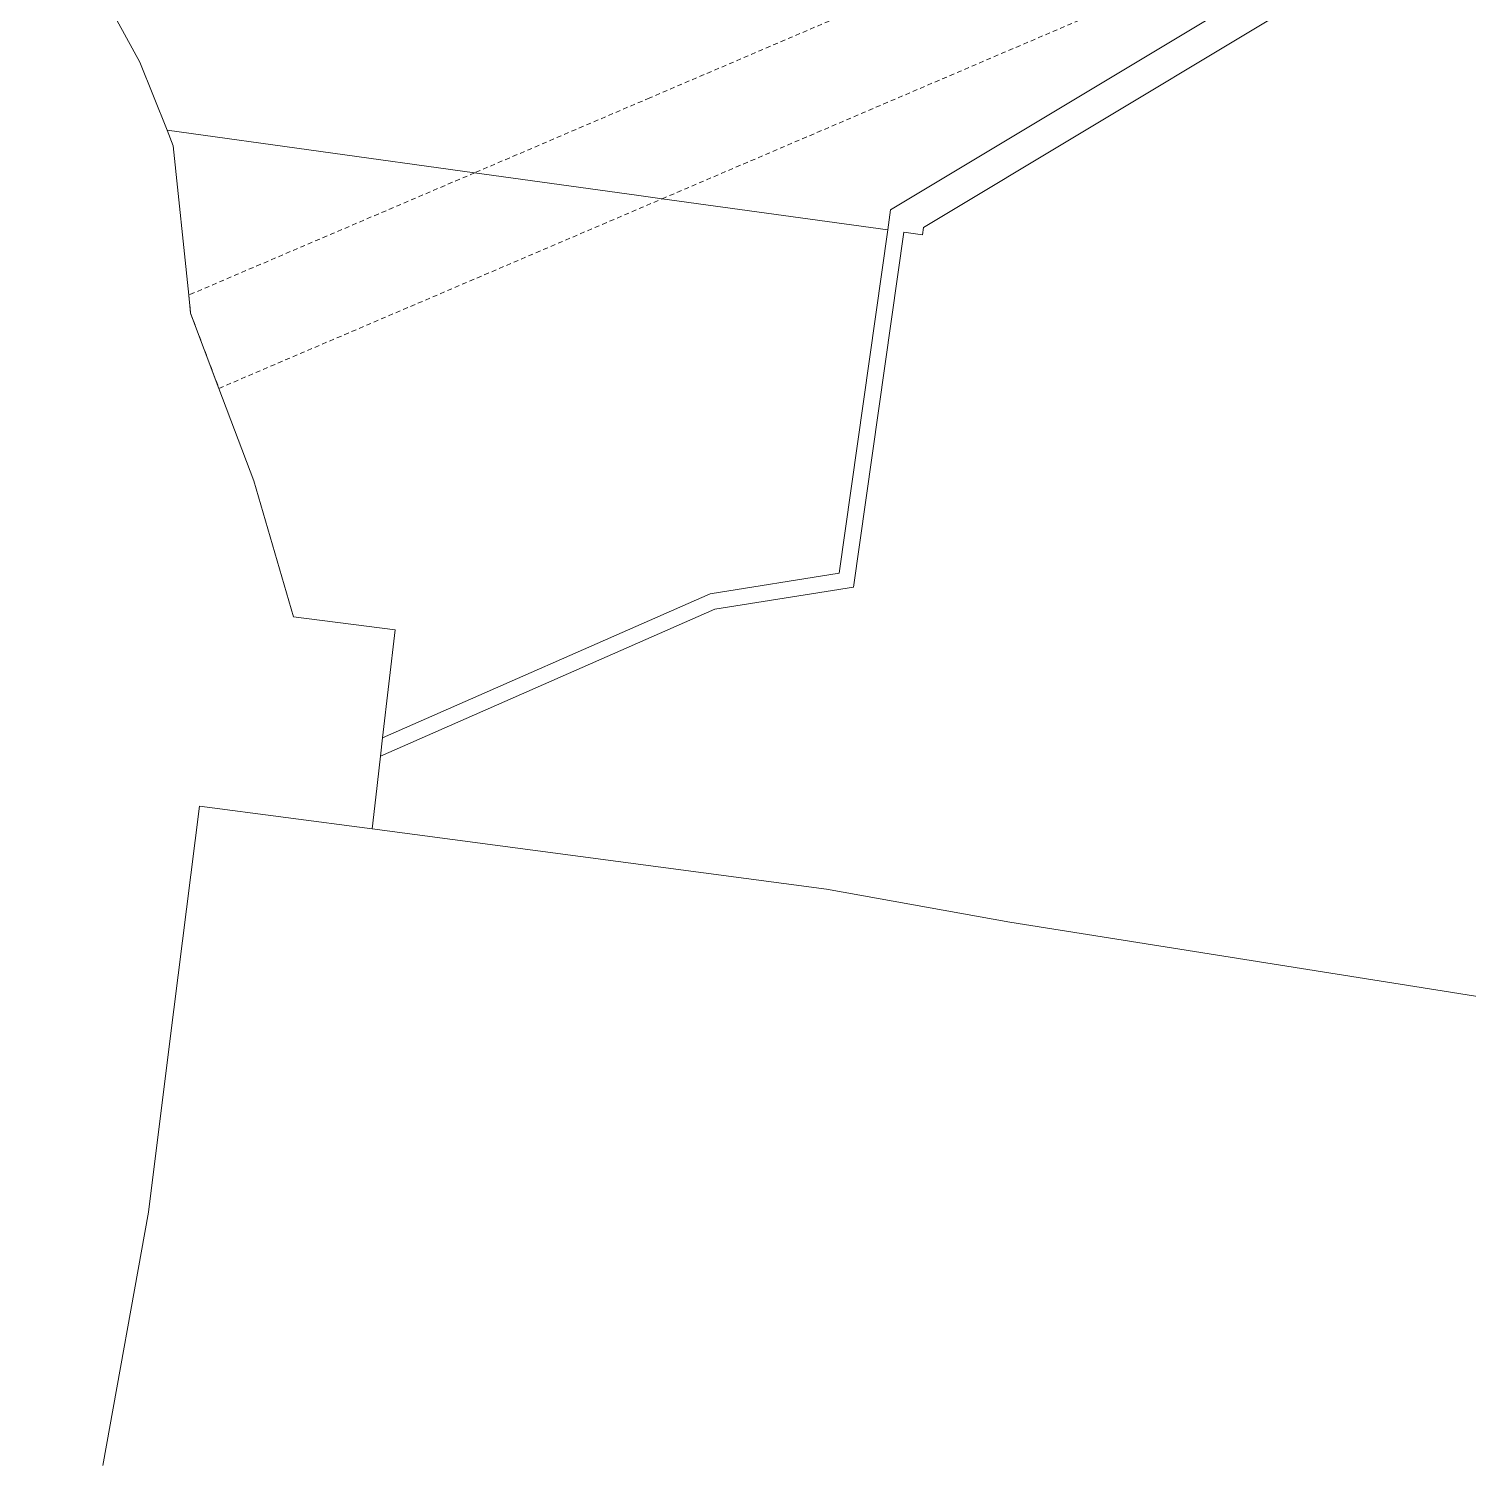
# Model space of a CAD drawing. Header units: metres. Extents: x 257881 to 262822, y 6187520 to 6191911.
# Drawn here: x 257949 to 258847, y 6188930 to 6189822 of the extents above; entities that cross this region are included whole.
import ezdxf

# ---------------------------------------------------------------- set-up
doc = ezdxf.new("R2010")
doc.units = ezdxf.units.M
doc.linetypes.add('Dash', pattern=[5, 3, -2])
for name, color, linetype, lineweight in [('Cadastre Easements_SP_EXT', 8, 'Continuous', 5), ('Cadastre Land Parcels_SP_EXT', 8, 'Continuous', 5), ('Cadastre Roads_SP_EXT', 8, 'Continuous', 5)]:
    doc.layers.add(name, color=color, linetype=linetype, lineweight=lineweight)

msp = doc.modelspace()

# ---------------------------------------------------------------- linework, layer by layer
at = {"layer": 'Cadastre Easements_SP_EXT', "linetype": 'Dash'}
msp.add_lwpolyline([(258344.5, 6189716.3), (258818.11, 6189919.11), (258829.85, 6189924.14), (258819.87, 6189986.15), (258816.41, 6189984.67), (258336.7, 6189779.26), (258227.42, 6189732.46), (258049.26, 6189656.24), (258050.38, 6189644.84), (258068.07, 6189598.01), (258344.5, 6189716.3)], close=True, dxfattribs=at)
at = {"layer": 'Cadastre Land Parcels_SP_EXT', "linetype": 'Continuous'}
for points in [[(257949.45, 6189928.16), (258018.62, 6189801.52), (258035.73, 6189759.01), (258227.42, 6189732.46), (258328.43, 6189718.55), (258344.5, 6189716.3), (258485.12, 6189696.86), (258486.91, 6189709.45), (258818.38, 6189908.72)], [(259746.1, 6189831.71), (259431.3, 6189867.43), (259410.95, 6189869.74), (259099.73, 6189905.04), (258955.6, 6189921.18), (258891.54, 6189929.29), (258860.01, 6189910.38), (258841.44, 6189899.24), (258818.97, 6189885.72), (258507.53, 6189698.33), (258506.91, 6189693.87), (258495.09, 6189695.56), (258463.76, 6189473.97), (258377.27, 6189460.18), (258168.79, 6189368.41), (258165.86, 6189343.02), (258163.53, 6189323.09), (258446.94, 6189285.6), (258561.27, 6189264.93), (258836.19, 6189221.15), (258927, 6189206.69), (259499.09, 6189125.81), (259546.18, 6189119.14)], [(259590.72, 6188662.86), (259632.92, 6189005.83), (259632.92, 6189005.83), (259642.74, 6189085), (259645.17, 6189104.94), (259645.17, 6189105.05), (259546.18, 6189119.14), (259499.09, 6189125.81), (258927, 6189206.69), (258836.19, 6189221.15), (258561.27, 6189264.93), (258446.94, 6189285.6), (258163.53, 6189323.09), (258055.89, 6189337.28), (258037.28, 6189188.93), (258024.11, 6189083.92), (257995.53, 6188925.9)]]:
    msp.add_lwpolyline(points, dxfattribs=at)
msp.add_lwpolyline([(258374.44, 6189469.87), (258454.88, 6189482.73), (258485.12, 6189696.86), (258344.5, 6189716.3), (258328.43, 6189718.55), (258227.42, 6189732.46), (258035.73, 6189759.01), (258039.57, 6189749.34), (258049.26, 6189656.24), (258050.38, 6189644.84), (258068.07, 6189598.01), (258089.81, 6189540.3), (258114.64, 6189455.47), (258177.97, 6189447.24), (258170.15, 6189379.99), (258374.44, 6189469.87)], close=True, dxfattribs=at)
at = {"layer": 'Cadastre Roads_SP_EXT', "linetype": 'Continuous'}
msp.add_lwpolyline([(258507.53, 6189698.33), (258818.97, 6189885.72), (258841.44, 6189899.24), (258836.16, 6189908.05), (258831.15, 6189916.4), (258818.38, 6189908.72), (258486.91, 6189709.45), (258485.12, 6189696.86), (258454.88, 6189482.73), (258374.44, 6189469.87), (258170.15, 6189379.99), (258168.79, 6189368.41), (258377.27, 6189460.18), (258463.76, 6189473.97), (258495.09, 6189695.56), (258506.91, 6189693.87), (258507.53, 6189698.33)], close=True, dxfattribs=at)

doc.saveas('drawing.dxf')
